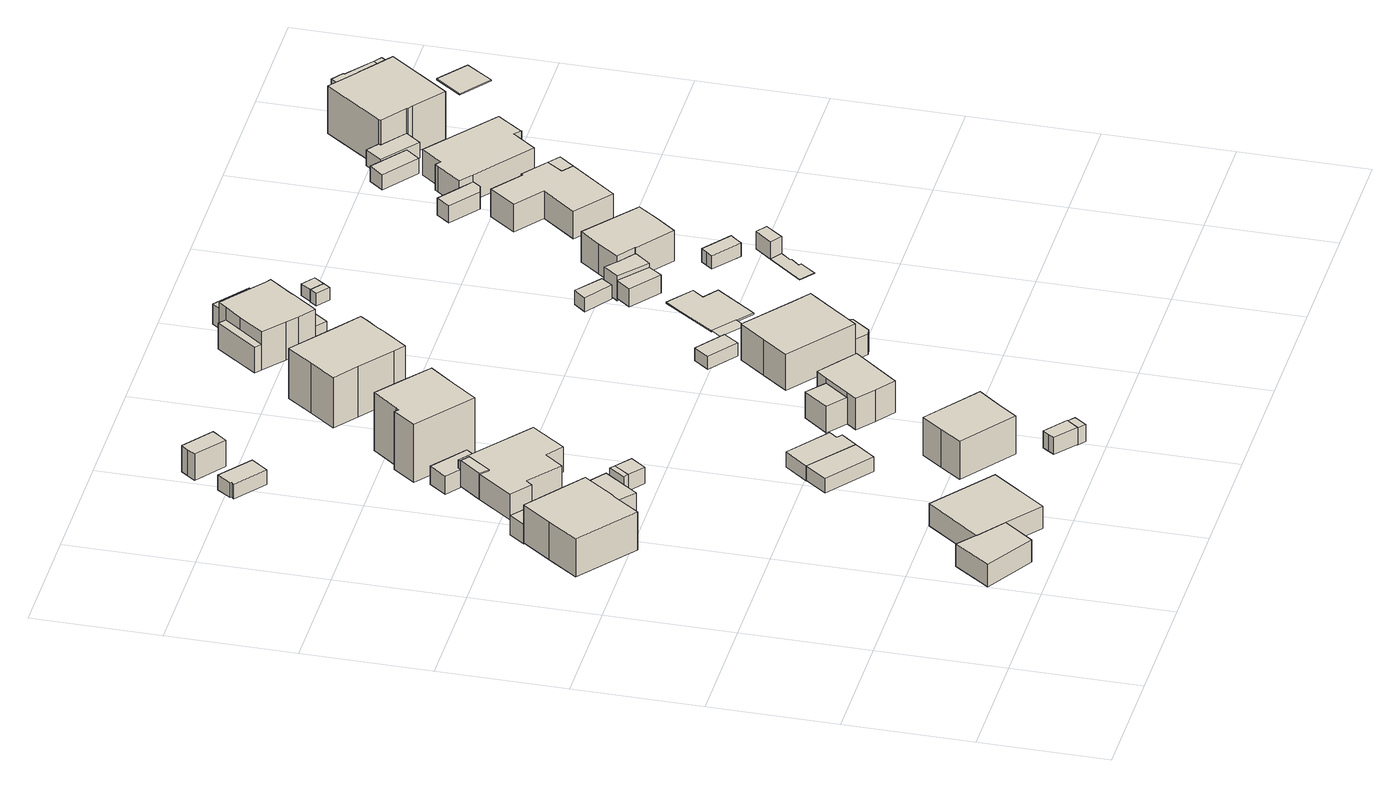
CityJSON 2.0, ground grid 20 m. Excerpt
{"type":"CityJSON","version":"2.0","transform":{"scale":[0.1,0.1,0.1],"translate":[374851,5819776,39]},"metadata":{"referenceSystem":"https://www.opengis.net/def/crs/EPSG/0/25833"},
"CityObjects":{
"building1":{"type":"Building","attributes":{"Gemeindeschluessel":"11000005","BezugspunktDach":"2200","function":"31001_2463","measuredHeight":3.78,"storeysAboveGround":1},"address":[{"country":"Germany","locality":"Berlin","thoroughfareNumber":"26 (1)","thoroughfareName":"Weinbergshöhe"}],"geometry":[{"type":"Solid","lod":"1","boundaries":[[[[0,1,2,3,4,5]],[[6,7,8,9,10,11]],[[6,11,5,4]],[[7,6,4,3]],[[8,7,3,2]],[[9,8,2,1]],[[10,9,1,0]],[[11,10,0,5]]]]}]},
"building2":{"type":"Building","attributes":{"Gemeindeschluessel":"11000005","BezugspunktDach":"2200","function":"31001_1010","measuredHeight":3.73,"storeysAboveGround":1},"address":[{"country":"Germany","locality":"Berlin","thoroughfareNumber":"26","thoroughfareName":"Weinbergshöhe"}],"geometry":[{"type":"Solid","lod":"1","boundaries":[[[[1,12,13,14,3,2]],[[7,15,16,17,9,8]],[[7,8,2,3]],[[15,7,3,14]],[[16,15,14,13]],[[17,16,13,12]],[[9,17,12,1]],[[8,9,1,2]]]]}]},
"building3":{"type":"Building","attributes":{"Gemeindeschluessel":"11000005","function":"31001_1010"},"address":[{"country":"Germany","locality":"Berlin","thoroughfareNumber":"27","thoroughfareName":"Weinbergshöhe"}],"children":["building3-1","building3-2"]},
"building3-1":{"type":"BuildingPart","attributes":{"BezugspunktDach":"2200","measuredHeight":8.57,"storeysAboveGround":1},"parents":["building3"],"geometry":[{"type":"MultiSurface","lod":"1","boundaries":[[[18,19,20,21,22,23,24,25]],[[26,27,28,29,30,31,32,33]],[[26,33,25,24]],[[27,26,24,23]],[[28,27,23,22]],[[29,28,22,21]],[[34,35,36,35,37,21,20]],[[31,38,34,30,20,19]],[[32,31,19,18]],[[33,32,18,25]],[[30,36,35,34]],[[37,35,36,29]],[[30,34,38,31]]]}]},
"building3-2":{"type":"BuildingPart","attributes":{"BezugspunktDach":"2200","measuredHeight":6.58,"storeysAboveGround":1},"parents":["building3"],"geometry":[{"type":"MultiSurface","lod":"1","boundaries":[[[39,40,41,37,35,38]],[[36,29,42,43,44,31]],[[42,29,37,41]],[[43,42,41,40]],[[44,43,40,39]],[[31,44,39,38]],[[36,30,34,35]],[[31,38,34,45,30]],[[46,29,47,36,35,37]]]}]},
"building4":{"type":"Building","attributes":{"Gemeindeschluessel":"11000005","BezugspunktDach":"2200","function":"31001_2463","measuredHeight":3.32,"storeysAboveGround":1},"address":[{"country":"Germany","locality":"Berlin","thoroughfareNumber":"27 (1)","thoroughfareName":"Weinbergshöhe"}],"geometry":[{"type":"Solid","lod":"1","boundaries":[[[[48,49,50,51]],[[52,53,54,55]],[[52,55,51,50]],[[53,52,50,49]],[[54,53,49,48]],[[55,54,48,51]]]]}]},
"building5":{"type":"Building","attributes":{"Gemeindeschluessel":"11000005","BezugspunktDach":"2200","function":"51009_1610","measuredHeight":2.75,"storeysAboveGround":0},"address":[{"country":"Germany","locality":"Berlin"}],"geometry":[{"type":"Solid","lod":"1","boundaries":[[[[56,57,58,59]],[[60,61,62,63]],[[60,63,59,58]],[[61,60,58,57]],[[62,61,57,56]],[[63,62,56,59]]]]}]},
"building6":{"type":"Building","attributes":{"Gemeindeschluessel":"11000005","BezugspunktDach":"2200","function":"31001_2463","measuredHeight":2.54,"storeysAboveGround":1},"address":[{"country":"Germany","locality":"Berlin","thoroughfareNumber":"24 (1)","thoroughfareName":"Weinbergshöhe"}],"geometry":[{"type":"Solid","lod":"1","boundaries":[[[[64,65,66,67]],[[68,69,70,71]],[[68,71,67,66]],[[69,68,66,65]],[[70,69,65,64]],[[71,70,64,67]]]]}]},
"building7":{"type":"Building","attributes":{"Gemeindeschluessel":"11000005","BezugspunktDach":"2200","function":"31001_2143","measuredHeight":2.85,"storeysAboveGround":1},"address":[{"country":"Germany","locality":"Berlin","thoroughfareNumber":"27 (2)","thoroughfareName":"Weinbergshöhe"}],"geometry":[{"type":"Solid","lod":"1","boundaries":[[[[72,73,57,56]],[[61,74,75,62]],[[61,62,56,57]],[[74,61,57,73]],[[75,74,73,72]],[[62,75,72,56]]]]}]},
"building8":{"type":"Building","attributes":{"Gemeindeschluessel":"11000005","BezugspunktDach":"2200","function":"51009_1610","measuredHeight":4.36,"storeysAboveGround":0},"address":[{"country":"Germany","locality":"Berlin"}],"geometry":[{"type":"Solid","lod":"1","boundaries":[[[[76,77,78,79]],[[80,81,82,83]],[[80,83,79,78]],[[81,80,78,77]],[[82,81,77,76]],[[83,82,76,79]]]]}]},
"building9":{"type":"Building","attributes":{"Gemeindeschluessel":"11000005","BezugspunktDach":"2200","function":"31001_2463","measuredHeight":2.6,"storeysAboveGround":1},"address":[{"country":"Germany","locality":"Berlin","thoroughfareNumber":"22 (2)","thoroughfareName":"Weinbergshöhe"}],"geometry":[{"type":"Solid","lod":"1","boundaries":[[[[65,84,85,86,87,66]],[[88,89,90,91,92,93]],[[88,93,66,87]],[[89,88,87,86]],[[90,89,86,85]],[[91,90,85,84]],[[92,91,84,65]],[[93,92,65,66]]]]}]},
"building10":{"type":"Building","attributes":{"Gemeindeschluessel":"11000005","BezugspunktDach":"2200","function":"31001_1010","measuredHeight":4.29,"storeysAboveGround":1},"address":[{"country":"Germany","locality":"Berlin","thoroughfareNumber":"21B","thoroughfareName":"Weinbergshöhe"}],"geometry":[{"type":"Solid","lod":"1","boundaries":[[[[94,95,96,97,98,99,100,101,102,103,104,105,106]],[[83,82,81,80,107,108,109,110,111,112,113,114,115]],[[83,115,106,105]],[[82,83,105,104]],[[81,82,104,103]],[[80,81,103,102]],[[107,80,102,101]],[[108,107,101,100]],[[109,108,100,99]],[[110,109,99,98]],[[111,110,98,97]],[[112,111,97,96]],[[113,112,96,95]],[[114,113,95,94]],[[115,114,94,106]]]]}]},
"building11":{"type":"Building","attributes":{"Gemeindeschluessel":"11000005","BezugspunktDach":"2200","function":"31001_1010","measuredHeight":8.57,"storeysAboveGround":1},"address":[{"country":"Germany","locality":"Berlin","thoroughfareNumber":"24","thoroughfareName":"Weinbergshöhe"}],"geometry":[{"type":"Solid","lod":"1","boundaries":[[[[116,117,118,119,120,121]],[[122,123,124,125,126,127]],[[122,127,121,120]],[[123,122,120,119]],[[124,123,119,118]],[[125,124,118,117]],[[126,125,117,116]],[[127,126,116,121]]]]}]},
"building12":{"type":"Building","attributes":{"Gemeindeschluessel":"11000005","BezugspunktDach":"2200","function":"31001_2463","measuredHeight":2.45,"storeysAboveGround":1},"address":[{"country":"Germany","locality":"Berlin","thoroughfareNumber":"31 (2)","thoroughfareName":"Weinbergshöhe"}],"geometry":[{"type":"Solid","lod":"1","boundaries":[[[[128,129,130,131,132,133]],[[134,135,136,137,138,139]],[[134,139,133,132]],[[135,134,132,131]],[[136,135,131,130]],[[137,136,130,129]],[[138,137,129,128]],[[139,138,128,133]]]]}]},
"building13":{"type":"Building","attributes":{"Gemeindeschluessel":"11000005","BezugspunktDach":"2200","function":"31001_2463","measuredHeight":3.08,"storeysAboveGround":1},"address":[{"country":"Germany","locality":"Berlin","thoroughfareNumber":"21B (1)","thoroughfareName":"Weinbergshöhe"}],"geometry":[{"type":"Solid","lod":"1","boundaries":[[[[140,141,142,143,144,145]],[[146,147,148,149,150,151]],[[146,151,145,144]],[[147,146,144,143]],[[148,147,143,142]],[[149,148,142,141]],[[150,149,141,140]],[[151,150,140,145]]]]}]},
"building14":{"type":"Building","attributes":{"Gemeindeschluessel":"11000005","BezugspunktDach":"2200","function":"31001_2143","measuredHeight":3.2,"storeysAboveGround":1},"address":[{"country":"Germany","locality":"Berlin","thoroughfareNumber":"24 (2)","thoroughfareName":"Weinbergshöhe"}],"geometry":[{"type":"Solid","lod":"1","boundaries":[[[[152,153,154,155,156,157]],[[158,159,160,161,162,163]],[[158,163,157,156]],[[159,158,156,155]],[[160,159,155,154]],[[161,160,154,153]],[[162,161,153,152]],[[163,162,152,157]]]]}]},
"building15":{"type":"Building","attributes":{"Gemeindeschluessel":"11000005","BezugspunktDach":"2200","function":"51009_1610","measuredHeight":2.87,"storeysAboveGround":0},"address":[{"country":"Germany","locality":"Berlin"}],"geometry":[{"type":"Solid","lod":"1","boundaries":[[[[164,165,166,167]],[[168,169,170,171]],[[168,171,167,166]],[[169,168,166,165]],[[170,169,165,164]],[[171,170,164,167]]]]}]},
"building16":{"type":"Building","attributes":{"Gemeindeschluessel":"11000005","BezugspunktDach":"2200","function":"31001_2463","measuredHeight":4.76,"storeysAboveGround":1},"address":[{"country":"Germany","locality":"Berlin","thoroughfareNumber":"32 (1)","thoroughfareName":"Weinbergshöhe"}],"geometry":[{"type":"Solid","lod":"1","boundaries":[[[[172,173,174,175,176]],[[177,178,179,180,181]],[[177,181,176,175]],[[178,177,175,174]],[[179,178,174,173]],[[180,179,173,172]],[[181,180,172,176]]]]}]},
"building17":{"type":"Building","attributes":{"Gemeindeschluessel":"11000005","BezugspunktDach":"2200","function":"31001_1010","measuredHeight":12.88,"storeysAboveGround":1},"address":[{"country":"Germany","locality":"Berlin","thoroughfareNumber":"21A","thoroughfareName":"Weinbergshöhe"}],"geometry":[{"type":"Solid","lod":"1","boundaries":[[[[182,183,184,185,186,187,188,189,190,191]],[[192,193,194,195,196,197,198,199,200,201]],[[192,201,191,190]],[[193,192,190,189]],[[194,193,189,188]],[[195,194,188,187]],[[196,195,187,186]],[[197,196,186,185]],[[198,197,185,184]],[[199,198,184,183]],[[200,199,183,182]],[[201,200,182,191]]]]}]},
"building18":{"type":"Building","attributes":{"Gemeindeschluessel":"11000005","function":"31001_1010"},"address":[{"country":"Germany","locality":"Berlin","thoroughfareNumber":"22","thoroughfareName":"Weinbergshöhe"}],"children":["building18-1","building18-2"]},
"building18-1":{"type":"BuildingPart","attributes":{"BezugspunktDach":"2200","measuredHeight":6.38,"storeysAboveGround":1},"parents":["building18"],"geometry":[{"type":"MultiSurface","lod":"1","boundaries":[[[202,203,204,205,206,207,208,209]],[[210,211,212,213,214,215,216,217]],[[210,217,209,208]],[[211,218,219,208,207]],[[212,211,207,206]],[[213,212,206,205]],[[214,213,205,204]],[[215,214,204,203]],[[216,215,203,202]],[[217,216,202,209]],[[219,218,211,210]]]}]},
"building18-2":{"type":"BuildingPart","attributes":{"BezugspunktDach":"2200","measuredHeight":4.5,"storeysAboveGround":1},"parents":["building18"],"geometry":[{"type":"MultiSurface","lod":"1","boundaries":[[[219,218,220,221]],[[222,211,210,223]],[[222,223,221,220]],[[211,222,220,218]],[[223,210,219,221]],[[210,211,218,219,224]]]}]},
"building19":{"type":"Building","attributes":{"Gemeindeschluessel":"11000005","BezugspunktDach":"2200","function":"31001_2463","measuredHeight":4.86,"storeysAboveGround":1},"address":[{"country":"Germany","locality":"Berlin","thoroughfareNumber":"21A (1)","thoroughfareName":"Weinbergshöhe"}],"geometry":[{"type":"Solid","lod":"1","boundaries":[[[[225,226,227,228]],[[229,230,197,196]],[[229,196,228,227]],[[230,229,227,226]],[[197,230,226,225]],[[196,197,225,228]]]]}]},
"building20":{"type":"Building","attributes":{"Gemeindeschluessel":"11000005","BezugspunktDach":"2200","function":"31001_1010","measuredHeight":10.1,"storeysAboveGround":2},"address":[{"country":"Germany","locality":"Berlin","thoroughfareNumber":"21","thoroughfareName":"Weinbergshöhe"}],"geometry":[{"type":"Solid","lod":"1","boundaries":[[[[231,232,233,234,235,236,237,238,239,240,241,242]],[[243,244,245,246,247,248,249,250,251,252,253,254]],[[243,254,242,241]],[[244,243,241,240]],[[245,244,240,239]],[[246,245,239,238]],[[247,246,238,237]],[[248,247,237,236]],[[249,248,236,235]],[[250,249,235,234]],[[251,250,234,233]],[[252,251,233,232]],[[253,252,232,231]],[[254,253,231,242]]]]}]},
"building21":{"type":"Building","attributes":{"Gemeindeschluessel":"11000005","function":"31001_1010"},"address":[{"country":"Germany","locality":"Berlin","thoroughfareNumber":"20","thoroughfareName":"Weinbergshöhe"}],"children":["building21-1","building21-2"]},
"building21-1":{"type":"BuildingPart","attributes":{"BezugspunktDach":"2200","measuredHeight":8.8,"storeysAboveGround":1},"parents":["building21"],"geometry":[{"type":"Solid","lod":"1","boundaries":[[[[255,256,257,258,259,260,261,262]],[[263,264,265,266,267,268,269,270]],[[263,270,262,261]],[[264,263,261,260]],[[265,264,260,259]],[[266,265,259,258]],[[267,266,258,257]],[[268,267,257,256]],[[269,271,272,268,256,255]],[[270,269,255,262]],[[268,272,271,269]]]]}]},
"building21-2":{"type":"BuildingPart","attributes":{"BezugspunktDach":"2200","measuredHeight":3.46,"storeysAboveGround":1},"parents":["building21"],"geometry":[{"type":"Solid","lod":"1","boundaries":[[[[273,274,275,276,272,271]],[[268,277,278,279,280,269]],[[277,268,272,276]],[[278,277,276,275]],[[279,278,275,274]],[[280,279,274,273]],[[269,280,273,271]],[[268,269,271,272]]]]}]},
"building22":{"type":"Building","attributes":{"Gemeindeschluessel":"11000005","BezugspunktDach":"2200","function":"31001_2463","measuredHeight":2.19,"storeysAboveGround":1},"address":[{"country":"Germany","locality":"Berlin","thoroughfareNumber":"20 (1)","thoroughfareName":"Weinbergshöhe"}],"geometry":[{"type":"Solid","lod":"1","boundaries":[[[[281,282,283,284]],[[285,286,287,288]],[[285,288,284,283]],[[286,285,283,282]],[[287,286,282,281]],[[288,287,281,284]]]]}]},
"building23":{"type":"Building","attributes":{"Gemeindeschluessel":"11000005","BezugspunktDach":"2200","function":"51009_1610","measuredHeight":3.42,"storeysAboveGround":0},"address":[{"country":"Germany","locality":"Berlin"}],"geometry":[{"type":"Solid","lod":"1","boundaries":[[[[289,290,291,292]],[[293,294,295,296]],[[293,296,292,291]],[[294,293,291,290]],[[295,294,290,289]],[[296,295,289,292]]]]}]},
"building24":{"type":"Building","attributes":{"Gemeindeschluessel":"11000005","BezugspunktDach":"2200","function":"31001_2463","measuredHeight":6.3,"storeysAboveGround":1},"address":[{"country":"Germany","locality":"Berlin","thoroughfareNumber":"21 (1)","thoroughfareName":"Weinbergshöhe"}],"geometry":[{"type":"Solid","lod":"1","boundaries":[[[[297,298,299,300,301,302]],[[303,304,305,306,307,308]],[[303,308,302,301]],[[304,303,301,300]],[[305,304,300,299]],[[306,305,299,298]],[[307,306,298,297]],[[308,307,297,302]]]]}]},
"building25":{"type":"Building","attributes":{"Gemeindeschluessel":"11000005","BezugspunktDach":"2200","function":"31001_2463","measuredHeight":0.015,"storeysAboveGround":1},"address":[{"country":"Germany","locality":"Berlin","thoroughfareNumber":"18B (1)","thoroughfareName":"Weinbergshöhe"}],"geometry":[{"type":"MultiSurface","lod":"1","boundaries":[[[309,310,311,312]]]}]},
"building26":{"type":"Building","attributes":{"Gemeindeschluessel":"11000005","function":"31001_1010"},"address":[{"country":"Germany","locality":"Berlin","thoroughfareNumber":"19","thoroughfareName":"Weinbergshöhe"}],"children":["building26-1","building26-2"]},
"building26-1":{"type":"BuildingPart","attributes":{"BezugspunktDach":"2200","measuredHeight":8.58,"storeysAboveGround":1},"parents":["building26"],"geometry":[{"type":"MultiSurface","lod":"1","boundaries":[[[313,314,315,316,317,318,319,320,321,322,323,324,325]],[[326,327,328,329,330,331,332,333,334,335,336,337,338]],[[339,340,325,324]],[[341,339,326,324,323]],[[328,327,323,322]],[[329,328,322,321]],[[330,329,321,320]],[[331,330,320,319]],[[332,331,319,318]],[[333,332,318,317]],[[334,333,317,316]],[[335,334,316,315]],[[336,335,315,314]],[[337,336,314,313]],[[338,337,313,325]],[[326,338,340,339]],[[327,326,339,341]]]}]},
"building26-2":{"type":"BuildingPart","attributes":{"BezugspunktDach":"2200","measuredHeight":4.44,"storeysAboveGround":1},"parents":["building26"],"geometry":[{"type":"MultiSurface","lod":"1","boundaries":[[[340,341,342,343]],[[344,327,338,345]],[[344,345,343,342]],[[327,344,342,341]],[[345,338,340,343]],[[338,346,326,339,340]],[[327,341,339,326]]]}]},
"building27":{"type":"Building","attributes":{"Gemeindeschluessel":"11000005","BezugspunktDach":"2200","function":"51009_1610","measuredHeight":3.07,"storeysAboveGround":0},"address":[{"country":"Germany","locality":"Berlin"}],"geometry":[{"type":"Solid","lod":"1","boundaries":[[[[347,348,349,350]],[[332,351,352,334]],[[332,334,350,349]],[[351,332,349,348]],[[352,351,348,347]],[[334,352,347,350]]]]}]},
"building28":{"type":"Building","attributes":{"Gemeindeschluessel":"11000005","BezugspunktDach":"2200","function":"31001_1010","measuredHeight":0.182,"storeysAboveGround":1},"address":[{"country":"Germany","locality":"Berlin","thoroughfareNumber":"18B","thoroughfareName":"Weinbergshöhe"}],"geometry":[{"type":"Solid","lod":"1","boundaries":[[[[353,354,355,356,357,358,359,360]],[[361,362,363,364,365,366,367,368]],[[361,368,360,359]],[[362,361,359,358]],[[363,362,358,357]],[[364,363,357,356]],[[365,364,356,355]],[[366,365,355,354]],[[367,366,354,353]],[[368,367,353,360]]]]}]},
"building29":{"type":"Building","attributes":{"Gemeindeschluessel":"11000005","BezugspunktDach":"2200","function":"31001_2463","measuredHeight":4.03,"storeysAboveGround":1},"address":[{"country":"Germany","locality":"Berlin","thoroughfareNumber":"19 (1)","thoroughfareName":"Weinbergshöhe"}],"geometry":[{"type":"Solid","lod":"1","boundaries":[[[[369,370,371,372,373]],[[374,375,376,330,329]],[[374,329,373,372]],[[375,374,372,371]],[[376,375,371,370]],[[330,376,370,369]],[[329,330,369,373]]]]}]},
"building30":{"type":"Building","attributes":{"Gemeindeschluessel":"11000005","BezugspunktDach":"2200","function":"31001_2463","measuredHeight":2.35,"storeysAboveGround":1},"address":[{"country":"Germany","locality":"Berlin","thoroughfareNumber":"18A (1)","thoroughfareName":"Weinbergshöhe"}],"geometry":[{"type":"Solid","lod":"1","boundaries":[[[[377,378,379,380]],[[381,382,383,384]],[[381,384,380,379]],[[382,381,379,378]],[[383,382,378,377]],[[384,383,377,380]]]]}]},
"building31":{"type":"Building","attributes":{"Gemeindeschluessel":"11000005","BezugspunktDach":"2200","function":"31001_2463","measuredHeight":3.46,"storeysAboveGround":1},"address":[{"country":"Germany","locality":"Berlin","thoroughfareNumber":"18A (2)","thoroughfareName":"Weinbergshöhe"}],"geometry":[{"type":"Solid","lod":"1","boundaries":[[[[385,386,387,388]],[[389,390,391,392]],[[389,392,388,387]],[[390,389,387,386]],[[391,390,386,385]],[[392,391,385,388]]]]}]},
"building32":{"type":"Building","attributes":{"Gemeindeschluessel":"11000005","BezugspunktDach":"2200","function":"51009_1610","measuredHeight":2.14,"storeysAboveGround":0},"address":[{"country":"Germany","locality":"Berlin"}],"geometry":[{"type":"Solid","lod":"1","boundaries":[[[[393,394,395,396]],[[397,398,399,400]],[[397,400,396,395]],[[398,397,395,394]],[[399,398,394,393]],[[400,399,393,396]]]]}]},
"building33":{"type":"Building","attributes":{"Gemeindeschluessel":"11000005","BezugspunktDach":"2200","function":"31001_2143","measuredHeight":0.098,"storeysAboveGround":1},"address":[{"country":"Germany","locality":"Berlin","thoroughfareNumber":"18B (2)","thoroughfareName":"Weinbergshöhe"}],"geometry":[{"type":"Solid","lod":"1","boundaries":[[[[401,402,403,404,405,406,407,408]],[[409,410,411,412,413,414,415,416]],[[409,416,408,407]],[[410,409,407,406]],[[411,410,406,405]],[[412,411,405,404]],[[413,412,404,403]],[[414,413,403,402]],[[415,414,402,401]],[[416,415,401,408]]]]}]},
"building34":{"type":"Building","attributes":{"Gemeindeschluessel":"11000005","BezugspunktDach":"2200","function":"31001_2143","measuredHeight":2.04,"storeysAboveGround":1},"address":[{"country":"Germany","locality":"Berlin","thoroughfareNumber":"19 (2)","thoroughfareName":"Weinbergshöhe"}],"geometry":[{"type":"Solid","lod":"1","boundaries":[[[[394,417,418,395]],[[419,420,421,422]],[[419,422,395,418]],[[420,419,418,417]],[[421,420,417,394]],[[422,421,394,395]]]]}]},
"building35":{"type":"Building","attributes":{"Gemeindeschluessel":"11000005","function":"31001_1010"},"address":[{"country":"Germany","locality":"Berlin","thoroughfareNumber":"18A","thoroughfareName":"Weinbergshöhe"}],"children":["building35-1","building35-2"]},
"building35-1":{"type":"BuildingPart","attributes":{"BezugspunktDach":"2200","measuredHeight":5.8,"storeysAboveGround":1},"parents":["building35"],"geometry":[{"type":"MultiSurface","lod":"1","boundaries":[[[423,424,425,426,427,428,429,430]],[[431,432,433,434,435,436,437,438]],[[431,438,430,429]],[[432,431,429,428]],[[433,432,428,427]],[[434,433,427,426]],[[435,434,426,425]],[[436,435,425,424]],[[437,436,424,423]],[[439,440,437,423,430]],[[438,437,440,439]]]}]},
"building35-2":{"type":"BuildingPart","attributes":{"BezugspunktDach":"2200","measuredHeight":4.59,"storeysAboveGround":1},"parents":["building35"],"geometry":[{"type":"Solid","lod":"1","boundaries":[[[[441,442,440,439,443,444]],[[445,438,437,436,446,447]],[[445,447,444,443]],[[438,445,443,439]],[[436,437,440,442]],[[446,436,442,441]],[[447,446,441,444]],[[437,438,439,440]]]]}]},
"building36":{"type":"Building","attributes":{"Gemeindeschluessel":"11000005","BezugspunktDach":"2200","function":"31001_1000","measuredHeight":2.93,"storeysAboveGround":1},"address":[{"country":"Germany","locality":"Berlin","thoroughfareNumber":"18A (3)","thoroughfareName":"Weinbergshöhe"}],"geometry":[{"type":"Solid","lod":"1","boundaries":[[[[448,449,450,451,452,453]],[[454,455,456,457,458,459]],[[454,459,453,452]],[[455,454,452,451]],[[456,455,451,450]],[[457,456,450,449]],[[458,457,449,448]],[[459,458,448,453]]]]}]},
"building37":{"type":"Building","attributes":{"Gemeindeschluessel":"11000005","BezugspunktDach":"2200","function":"31001_2143","measuredHeight":3,"storeysAboveGround":1},"address":[{"country":"Germany","locality":"Berlin","thoroughfareNumber":"18B (3)","thoroughfareName":"Weinbergshöhe"}],"geometry":[{"type":"Solid","lod":"1","boundaries":[[[[460,461,462,463]],[[464,465,410,409]],[[464,409,463,462]],[[465,464,462,461]],[[410,465,461,460]],[[409,410,460,463]]]]}]},
"building38":{"type":"Building","attributes":{"name":"Weinbergshöhe","Gemeindeschluessel":"11000005","BezugspunktDach":"2200","function":"31001_1010","measuredHeight":4.67,"storeysAboveGround":1},"address":[{"country":"Germany","locality":"Berlin","thoroughfareNumber":"18","thoroughfareName":"Weinbergshöhe"}],"geometry":[{"type":"Solid","lod":"1","boundaries":[[[[466,467,468,469,470,471,472,473,474,475]],[[476,477,478,479,480,481,482,483,484,485]],[[476,485,475,474]],[[477,476,474,473]],[[478,477,473,472]],[[479,478,472,471]],[[480,479,471,470]],[[481,480,470,469]],[[482,481,469,468]],[[483,482,468,467]],[[484,483,467,466]],[[485,484,466,475]]]]}]},
"building39":{"type":"Building","attributes":{"Gemeindeschluessel":"11000005","BezugspunktDach":"2200","function":"51009_1610","measuredHeight":2.87,"storeysAboveGround":0},"address":[{"country":"Germany","locality":"Berlin"}],"geometry":[{"type":"Solid","lod":"1","boundaries":[[[[486,487,488,489,490,491]],[[492,493,494,495,496,497]],[[492,497,491,490]],[[493,492,490,489]],[[494,493,489,488]],[[495,494,488,487]],[[496,495,487,486]],[[497,496,486,491]]]]}]},
"building40":{"type":"Building","attributes":{"Gemeindeschluessel":"11000005","BezugspunktDach":"2200","function":"51009_1610","measuredHeight":4.33,"storeysAboveGround":0},"address":[{"country":"Germany","locality":"Berlin"}],"geometry":[{"type":"Solid","lod":"1","boundaries":[[[[469,498,471,470]],[[499,500,501,502]],[[499,502,470,471]],[[500,499,471,498]],[[501,500,498,469]],[[502,501,469,470]]]]}]},
"building41":{"type":"Building","attributes":{"Gemeindeschluessel":"11000005","BezugspunktDach":"2200","function":"31001_1010","measuredHeight":4.94,"storeysAboveGround":1},"address":[{"country":"Germany","locality":"Berlin","thoroughfareNumber":"16A","thoroughfareName":"Weinbergshöhe"}],"geometry":[{"type":"Solid","lod":"1","boundaries":[[[[503,504,505,506,507,508,509,510,511,512,513]],[[514,515,516,517,518,519,520,521,522,523,524]],[[514,524,513,512]],[[515,514,512,511]],[[516,515,511,510]],[[517,516,510,509]],[[518,517,509,508]],[[519,518,508,507]],[[520,519,507,506]],[[521,520,506,505]],[[522,521,505,504]],[[523,522,504,503]],[[524,523,503,513]]]]}]},
"building42":{"type":"Building","attributes":{"Gemeindeschluessel":"11000005","BezugspunktDach":"2200","function":"31001_2463","measuredHeight":2.59,"storeysAboveGround":1},"address":[{"country":"Germany","locality":"Berlin","thoroughfareNumber":"16A (1)","thoroughfareName":"Weinbergshöhe"}],"geometry":[{"type":"Solid","lod":"1","boundaries":[[[[525,526,527,528]],[[529,530,531,532]],[[529,532,528,527]],[[530,529,527,526]],[[531,530,526,525]],[[532,531,525,528]]]]}]},
"building43":{"type":"Building","attributes":{"Gemeindeschluessel":"11000005","BezugspunktDach":"2200","function":"31001_2463","measuredHeight":2.65,"storeysAboveGround":1},"address":[{"country":"Germany","locality":"Berlin","thoroughfareNumber":"16 (1)","thoroughfareName":"Weinbergshöhe"}],"geometry":[{"type":"Solid","lod":"1","boundaries":[[[[533,534,535,536,537,538]],[[539,540,541,542,543,544]],[[539,544,538,537]],[[540,539,537,536]],[[541,540,536,535]],[[542,541,535,534]],[[543,542,534,533]],[[544,543,533,538]]]]}]},
"building44":{"type":"Building","attributes":{"Gemeindeschluessel":"11000005","BezugspunktDach":"2200","function":"31001_1010","measuredHeight":10.67,"storeysAboveGround":1},"address":[{"country":"Germany","locality":"Berlin","thoroughfareNumber":"16","thoroughfareName":"Weinbergshöhe"}],"geometry":[{"type":"Solid","lod":"1","boundaries":[[[[545,546,547,548,549,550,551,552,553,554,555,556]],[[557,558,559,560,561,562,563,564,565,566,567,568]],[[557,568,556,555]],[[558,557,555,554]],[[559,558,554,553]],[[560,559,553,552]],[[561,560,552,551]],[[562,561,551,550]],[[563,562,550,549]],[[564,563,549,548]],[[565,564,548,547]],[[566,565,547,546]],[[567,566,546,545]],[[568,567,545,556]]]]}]},
"building45":{"type":"Building","attributes":{"Gemeindeschluessel":"11000005","BezugspunktDach":"2200","function":"31001_1000","measuredHeight":0.146,"storeysAboveGround":1},"address":[{"country":"Germany","locality":"Berlin","thoroughfareNumber":"16 (2)","thoroughfareName":"Weinbergshöhe"}],"geometry":[{"type":"Solid","lod":"1","boundaries":[[[[569,570,571,572]],[[573,574,575,576]],[[573,576,572,571]],[[574,573,571,570]],[[575,574,570,569]],[[576,575,569,572]]]]}]},
"building46":{"type":"Building","attributes":{"Gemeindeschluessel":"11000005","BezugspunktDach":"2200","function":"31001_2463","measuredHeight":2.63,"storeysAboveGround":1},"address":[{"country":"Germany","locality":"Berlin","thoroughfareNumber":"14 (1)","thoroughfareName":"Weinbergshöhe"}],"geometry":[{"type":"Solid","lod":"1","boundaries":[[[[577,578,579,580,581,582]],[[583,584,585,586,587,588]],[[583,588,582,581]],[[584,583,581,580]],[[585,584,580,579]],[[586,585,579,578]],[[587,586,578,577]],[[588,587,577,582]]]]}]},
"building47":{"type":"Building","attributes":{"Gemeindeschluessel":"11000005","BezugspunktDach":"2200","function":"51009_1610","measuredHeight":2.48,"storeysAboveGround":0},"address":[{"country":"Germany","locality":"Berlin"}],"geometry":[{"type":"Solid","lod":"1","boundaries":[[[[589,590,578,577]],[[591,592,593,594]],[[591,594,577,578]],[[592,591,578,590]],[[593,592,590,589]],[[594,593,589,577]]]]}]}
},
"vertices":[
[164,6,118],[200,53,118],[157,85,118],[157,86,118],[128,109,118],[86,52,118],[128,109,80],[157,86,80],[157,85,80],[200,53,80],[164,6,80],[86,52,80],
[254,11,118],[319,97,118],[223,171,118],[223,171,80],[319,97,80],[254,11,80],
[95,571,124],[126,613,124],[131,618,124],[166,665,124],[129,693,124],[75,734,124],[40,688,124],[5,641,124],[40,688,59],[75,734,59],[129,693,59],[166,665,59],[131,618,59],[126,613,59],[95,571,59],[5,641,59],[131,618,115],[146,639,115],[146,639,59],[166,665,115],[126,613,115],
[157,588,115],[177,615,115],[197,642,115],[197,642,59],[177,615,59],[157,588,59],[131,618,77],[166,665,102],[156,652,59],
[129,693,90],[148,717,90],[94,759,90],[75,734,90],[94,759,57],[148,717,57],[129,693,57],[75,734,57],
[225,616,99],[243,640,99],[235,646,99],[217,621,99],[235,646,71],[243,640,71],[225,616,71],[217,621,71],
[349,283,101],[375,316,101],[304,372,101],[278,338,101],[304,372,76],[375,316,76],[349,283,76],[278,338,76],
[249,597,99],[267,621,99],[267,621,71],[249,597,71],
[192,813,98],[219,849,98],[206,859,98],[179,825,98],[206,859,54],[219,849,54],[192,813,54],[179,825,54],
[395,341,101],[387,347,101],[397,360,101],[333,409,101],[333,409,75],[397,360,75],[387,347,75],[395,341,75],[375,316,75],[304,372,75],
[169,745,97],[178,755,97],[228,715,97],[251,744,97],[277,724,97],[317,778,97],[240,839,97],[209,863,97],[206,859,97],[219,849,97],[192,813,97],[179,825,97],[137,770,97],[209,863,54],[240,839,54],[317,778,54],[277,724,54],[251,744,54],[228,715,54],[178,755,54],[169,745,54],[137,770,54],
[443,96,140],[468,129,140],[494,161,140],[409,225,140],[384,192,140],[359,159,140],[384,192,75],[409,225,75],[494,161,75],[468,129,75],[443,96,75],[359,159,75],
[143,1130,81],[163,1156,81],[113,1195,81],[97,1173,81],[99,1171,81],[95,1167,81],[99,1171,56],[97,1173,56],[113,1195,56],[163,1156,56],[143,1130,56],[95,1167,56],
[206,859,83],[209,863,83],[240,839,83],[258,862,83],[204,903,83],[183,876,83],[204,903,52],[258,862,52],[240,839,52],[209,863,52],[206,859,52],[183,876,52],
[481,14,109],[488,23,109],[496,33,109],[461,60,109],[454,50,109],[447,41,109],[454,50,80],[461,60,80],[496,33,80],[488,23,80],[481,14,80],[447,41,80],
[493,5,108],[507,24,108],[496,33,108],[481,14,108],[496,33,79],[507,24,79],[493,5,79],[481,14,79],
[175,1198,101],[193,1221,101],[147,1256,101],[138,1245,101],[129,1233,101],[138,1245,56],[147,1256,56],[193,1221,56],[175,1198,56],[129,1233,56],
[316,864,135],[347,904,135],[378,943,135],[377,944,135],[334,978,135],[296,1008,135],[264,968,135],[260,963,135],[254,968,135],[227,933,135],[254,968,36],[260,963,36],[264,968,36],[296,1008,36],[334,978,36],[377,944,36],[378,943,36],[347,904,36],[316,864,36],[227,933,36],
[480,312,129],[509,290,129],[567,361,129],[537,383,129],[508,405,129],[494,388,129],[464,350,129],[451,334,129],[464,350,75],[494,388,75],[508,405,75],[537,383,75],[567,361,75],[509,290,75],[480,312,75],[451,334,75],[494,388,120],[464,350,120],
[465,412,120],[434,374,120],[465,412,75],[434,374,75],[464,350,79],
[377,944,85],[402,976,85],[358,1010,85],[334,978,85],[358,1010,36],[402,976,36],
[372,1050,125],[425,1009,125],[441,997,125],[472,1037,125],[480,1049,125],[492,1064,125],[500,1075,125],[502,1077,125],[463,1106,125],[396,1158,125],[366,1118,125],[335,1078,125],[366,1118,39],[396,1158,39],[463,1106,39],[502,1077,39],[500,1075,39],[492,1064,39],[480,1049,39],[472,1037,39],[441,997,39],[425,1009,39],[372,1050,39],[335,1078,39],
[642,381,129],[673,421,129],[705,462,129],[678,482,129],[650,504,129],[604,540,129],[572,499,129],[541,459,129],[572,499,67],[604,540,67],[650,504,67],[678,482,67],[705,462,67],[673,421,67],[642,381,67],[541,459,67],[642,381,102],[673,421,102],
[661,366,102],[671,368,102],[693,396,102],[692,406,102],[692,406,67],[693,396,67],[671,368,67],[661,366,67],
[617,548,87],[634,572,87],[590,605,87],[572,582,87],[590,605,65],[634,572,65],[617,548,65],[572,582,65],
[678,482,103],[684,489,103],[656,511,103],[650,504,103],[656,511,69],[684,489,69],[678,482,69],[650,504,69],
[502,1077,99],[500,1075,99],[510,1067,99],[530,1093,99],[482,1131,99],[463,1106,99],[482,1131,36],[530,1093,36],[510,1067,36],[500,1075,36],[502,1077,36],[463,1106,36],
[699,557,63],[711,573,63],[676,601,63],[663,585,63],
[489,1184,107],[507,1170,107],[531,1151,107],[535,1156,107],[562,1191,107],[564,1195,107],[593,1232,107],[585,1237,107],[533,1278,107],[517,1290,107],[506,1277,107],[486,1251,107],[455,1212,107],[486,1251,42],[506,1277,42],[517,1290,42],[533,1278,42],[585,1237,42],[593,1232,42],[564,1195,42],[562,1191,42],[535,1156,42],[531,1151,42],[507,1170,42],[489,1184,42],[455,1212,42],[486,1251,86],[455,1212,86],[506,1277,86],
[495,1286,86],[445,1220,86],[495,1286,42],[445,1220,42],[469,1230,42],
[555,1140,73],[585,1179,73],[564,1195,73],[535,1156,73],[585,1179,42],[555,1140,42],
[711,573,62],[736,553,62],[783,617,62],[760,634,62],[774,652,62],[735,682,62],[721,663,62],[676,601,62],[721,663,60],[735,682,60],[774,652,60],[760,634,60],[783,617,60],[736,553,60],[711,573,60],[676,601,60],
[585,1237,76],[598,1253,76],[610,1268,76],[557,1309,76],[533,1278,76],[557,1309,42],[610,1268,42],[598,1253,42],
[738,763,77],[751,781,77],[712,812,77],[696,793,77],[712,812,53],[751,781,53],[738,763,53],[696,793,53],
[765,697,87],[781,718,87],[737,755,87],[719,733,87],[737,755,56],[781,718,56],[765,697,56],[719,733,56],
[673,1164,53],[681,1175,53],[661,1190,53],[653,1179,53],[661,1190,32],[681,1175,32],[673,1164,32],[653,1179,32],
[859,493,62],[878,517,62],[874,520,62],[886,533,62],[885,535,62],[898,551,62],[881,563,62],[838,510,62],[881,563,61],[898,551,61],[885,535,61],[886,533,61],[874,520,61],[878,517,61],[859,493,61],[838,510,61],
[693,1191,53],[673,1206,53],[673,1206,33],[693,1191,33],[681,1175,33],[661,1190,33],
[801,744,104],[801,743,104],[858,700,104],[883,731,104],[907,763,104],[824,829,104],[799,797,104],[774,764,104],[799,797,52],[824,829,52],[907,763,52],[883,731,52],[858,700,52],[801,743,52],[801,744,52],[774,764,52],[774,764,94],[801,744,94],
[781,718,94],[801,743,94],[756,779,94],[737,755,94],[756,779,52],[781,718,52],[737,755,52],
[882,607,82],[889,616,82],[897,625,82],[854,658,82],[847,649,82],[839,640,82],[847,649,59],[854,658,59],[897,625,59],[889,616,59],[882,607,59],[839,640,59],
[898,551,91],[919,578,91],[903,590,91],[881,563,91],[903,590,61],[919,578,61],
[947,913,83],[905,860,83],[963,815,83],[1021,888,83],[1004,901,83],[1022,926,83],[983,956,83],[981,953,83],[934,989,83],[902,947,83],[934,989,36],[981,953,36],[983,956,36],[1022,926,36],[1004,901,36],[1021,888,36],[963,815,36],[905,860,36],[947,913,36],[902,947,36],
[968,1013,53],[982,1016,53],[992,1029,53],[971,1044,53],[938,1069,53],[922,1048,53],[938,1069,24],[971,1044,24],[992,1029,24],[982,1016,24],[968,1013,24],[922,1048,24],
[1040,912,83],[1022,926,40],[1040,912,40],[1021,888,40],[1004,901,40],
[992,1029,65],[1081,960,65],[1110,997,65],[1120,988,65],[1121,990,65],[1150,1029,65],[1040,1115,65],[1014,1082,65],[1006,1088,65],[1002,1083,65],[971,1044,65],[1002,1083,21],[1006,1088,21],[1014,1082,21],[1040,1115,21],[1150,1029,21],[1121,990,21],[1120,988,21],[1110,997,21],[1081,960,21],[992,1029,21],[971,1044,21],
[1050,1123,42],[1068,1145,42],[1014,1186,42],[996,1164,42],[1014,1186,16],[1068,1145,16],[1050,1123,16],[996,1164,16],
[1093,1132,41],[1112,1156,41],[1073,1185,41],[1075,1188,41],[1056,1202,41],[1036,1176,41],[1056,1202,14],[1075,1188,14],[1073,1185,14],[1112,1156,14],[1093,1132,14],[1036,1176,14],
[1112,1156,83],[1113,1154,83],[1121,1149,83],[1169,1112,83],[1241,1207,83],[1206,1233,83],[1197,1240,83],[1192,1244,83],[1187,1247,83],[1144,1280,83],[1075,1188,83],[1073,1185,83],[1075,1188,2],[1144,1280,2],[1187,1247,2],[1192,1244,2],[1197,1240,2],[1206,1233,2],[1241,1207,2],[1169,1112,2],[1121,1149,2],[1113,1154,2],[1112,1156,2],[1073,1185,2],
[1301,1076,25],[1331,1118,25],[1286,1153,25],[1255,1112,25],[1286,1153,23],[1331,1118,23],[1301,1076,23],[1255,1112,23],
[1277,1226,36],[1293,1248,36],[1250,1281,36],[1251,1283,36],[1233,1296,36],[1215,1272,36],[1233,1296,10],[1251,1283,10],[1250,1281,10],[1293,1248,10],[1277,1226,10],[1215,1272,10],
[1290,1218,36],[1305,1239,36],[1293,1248,11],[1305,1239,11],[1290,1218,11],[1277,1226,11]
]}
